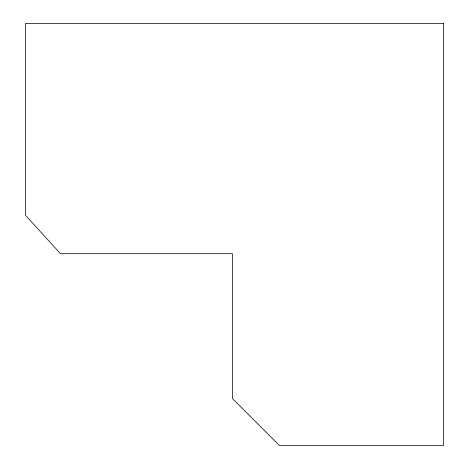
<?xml version="1.0" encoding="UTF-8"?>
<svg xmlns="http://www.w3.org/2000/svg" width="469" height="469" viewBox="0 0 469 469"><rect width="100%" height="100%" fill="white"/><g stroke="black" fill="none" stroke-linecap="round" stroke-linejoin="round"><path stroke-width="0.7" d="M443.492 23.45L25.508 23.45L25.508 215.312L60.478 253.688L232.442 253.688L232.442 398.556L279.436 445.55L443.492 445.55L443.492 23.45"/></g></svg>
